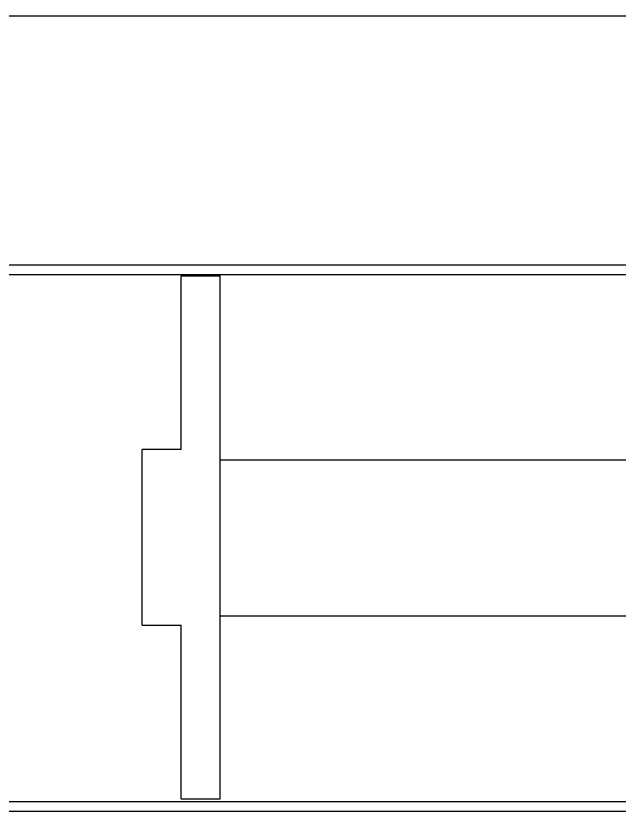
# Model space of a CAD drawing. Header units: millimetres. Extents: x -5505 to 394412, y -8522 to 584759.
# Drawn here: x 245326.1 to 245480.8, y 485904.2 to 486107.9 of the extents above; entities that cross this region are included whole.
import ezdxf

# ---------------------------------------------------------------- set-up
doc = ezdxf.new("R2010")
doc.units = ezdxf.units.MM

# ---------------------------------------------------------------- blocks, each defined once
blk = doc.blocks.new('Shaft_Bearing_C!')
for p, q in [((-10, -140), (-10, 0)), ((-10, 0), (0, 0)), ((0, -140), (0, 0)), ((-179.97, -47.33), (-179.97, -2.83)), ((-179.97, -2.83), (-169.97, -2.83)), ((-169.97, -92.33), (-169.97, -2.83)), ((-179.97, -47.33), (-189.97, -47.33)), ((-189.97, -92.33), (-189.97, -47.33)), ((-169.97, -50), (-45, -50)), ((-45, -50), (37.6, -50)), ((0, -50), (37.6, -50)), ((37.6, -50), (37.6, -90)), ((77, -52.5), (37.6, -52.5)), ((77, -52.5), (77, -87.5)), ((37.6, -87.5), (77, -87.5)), ((-169.97, -90), (-45, -90)), ((-45, -90), (37.6, -90)), ((0, -90), (37.6, -90)), ((-189.97, -92.33), (-179.97, -92.33)), ((-179.97, -136.83), (-179.97, -92.33)), ((-169.97, -136.83), (-169.97, -92.33)), ((-179.97, -136.83), (-169.97, -136.83)), ((-10, -140), (0, -140))]:
    blk.add_line(p, q)
blk = doc.blocks.new('C-1S DRUM RIGHT')
for p, q in [((-501.68, 252.89), (117, 252.89)), ((-225.85, 189.12), (30, 189.12)), ((-225.85, 186.62), (30, 186.62)), ((-225.85, 51.62), (30, 51.62)), ((-225.85, 49.12), (30, 49.12))]:
    blk.add_line(p, q)
blk.add_blockref('Shaft_Bearing_C!', (30, 189.12))

msp = doc.modelspace()

# ---------------------------------------------------------------- block references
msp.add_blockref('C-1S DRUM RIGHT', (245518.451, 485855.033))

doc.saveas('drawing.dxf')
